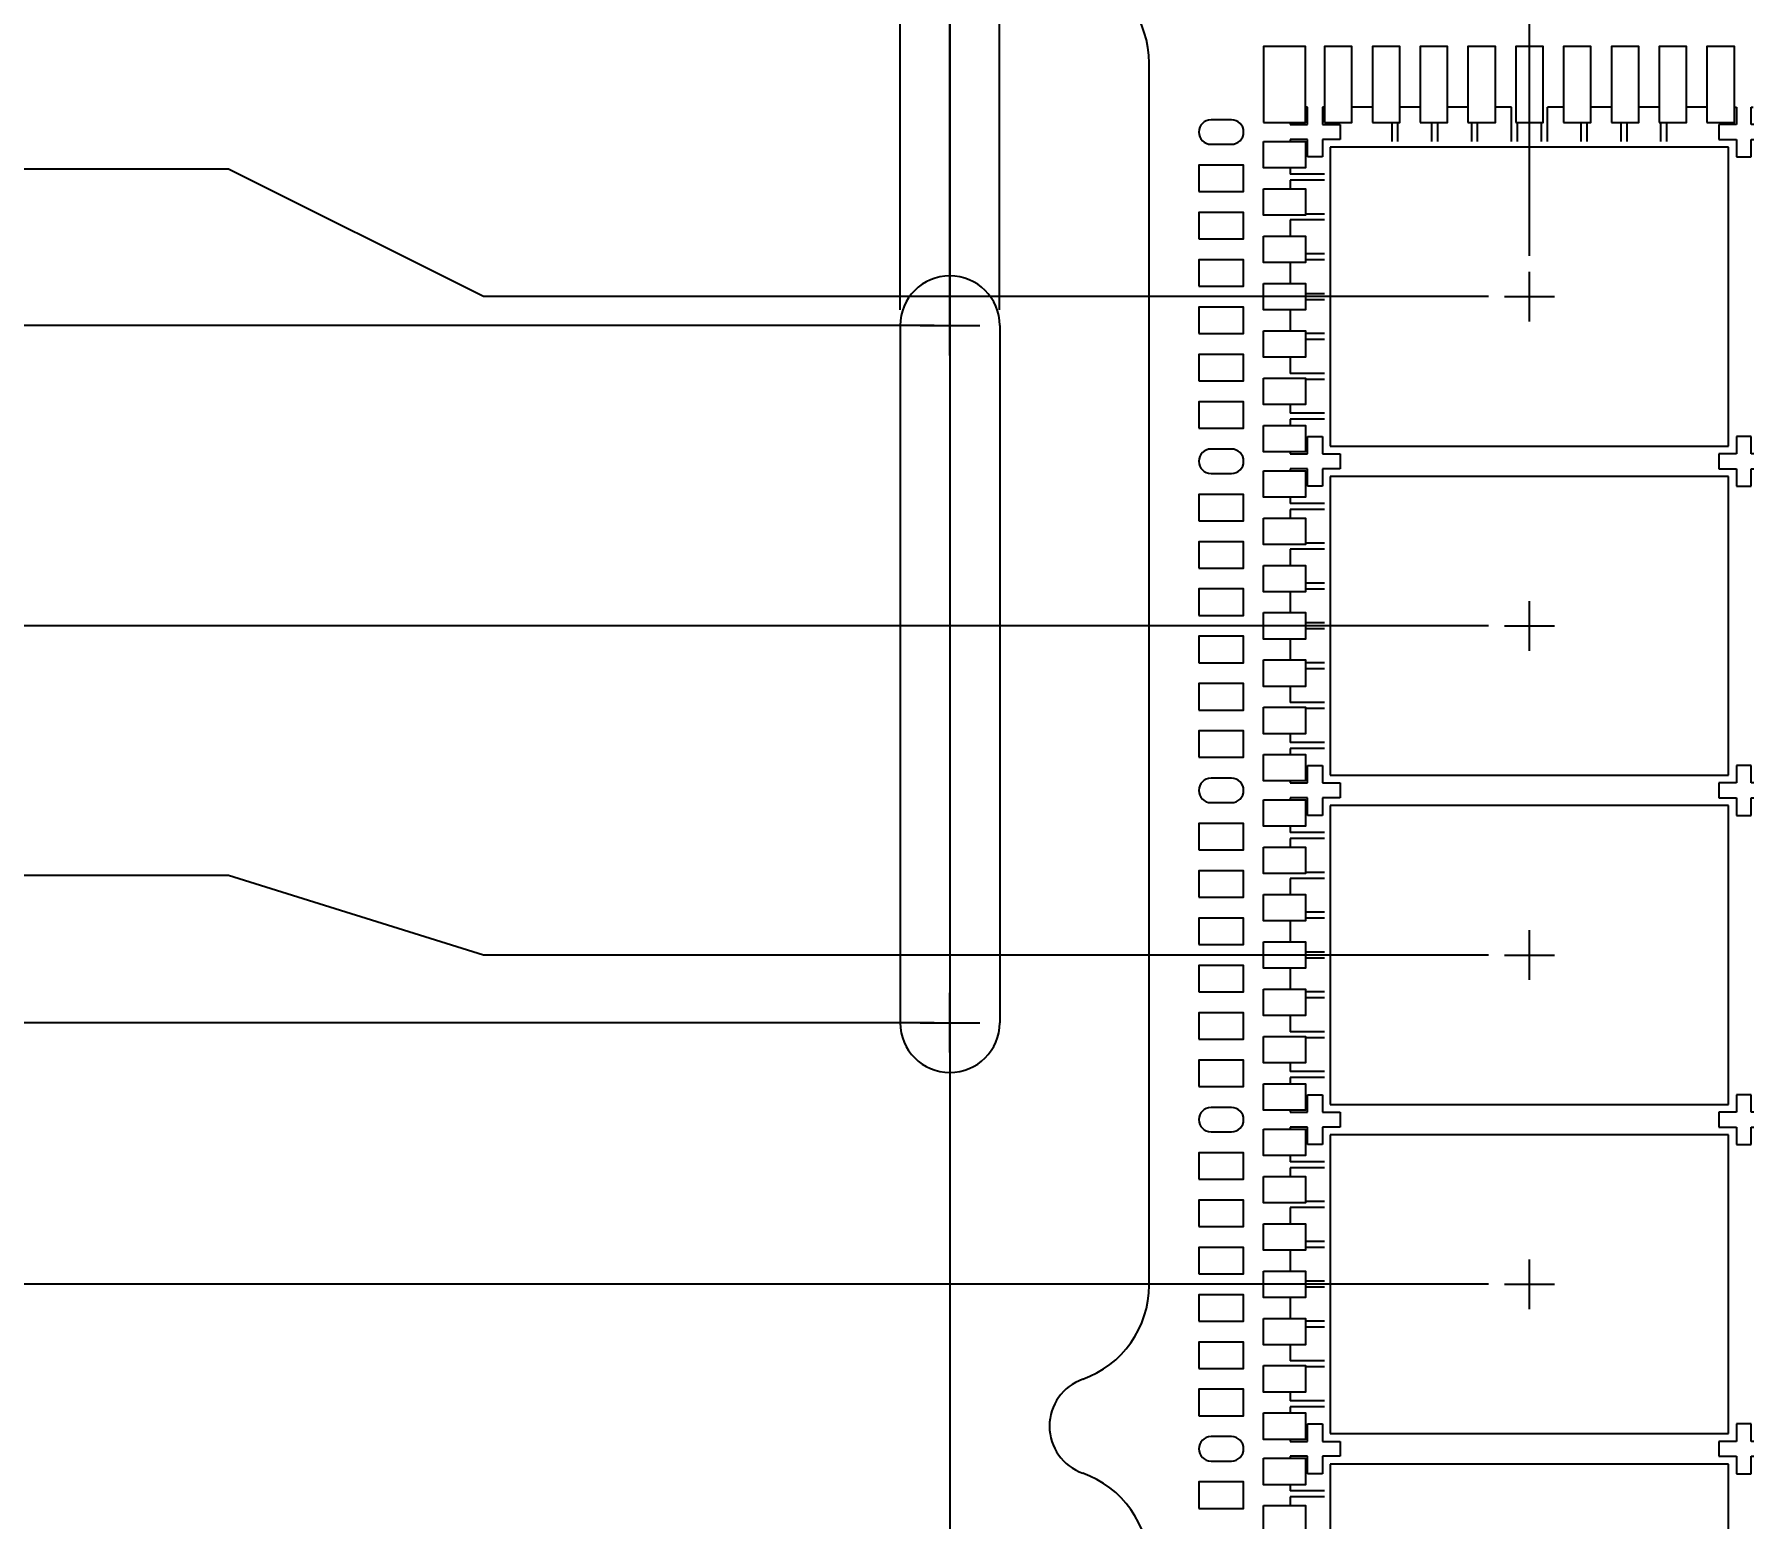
# Model space of a CAD drawing. Header units: millimetres. Extents: x 470.8 to 482.4, y 72.7 to 79.2.
# Drawn here: x 472.38 to 473.453, y 76.897 to 77.828 of the extents above; entities that cross this region are included whole.
import ezdxf

# ---------------------------------------------------------------- set-up
doc = ezdxf.new("R2010")
doc.units = ezdxf.units.MM
doc.header["$LTSCALE"] = 0.5
doc.header["$PDMODE"] = 98
for name, pattern in [('CENTER', [50.8, 31.75, -6.35, 6.35, -6.35]), ('HIDDEN', [0.375, 0.25, -0.125]), ('PHANTOM', [2.5, 1.25, -0.25, 0.25, -0.25, 0.25, -0.25])]:
    doc.linetypes.add(name, pattern=pattern)
for name, color, linetype in [('1D', 4, 'Continuous'), ('BTM', 7, 'HIDDEN'), ('CEN', 2, 'CENTER'), ('DIM', 3, 'Continuous'), ('PKG', 1, 'PHANTOM')]:
    doc.layers.add(name, color=color, linetype=linetype)
doc.styles.add('SIMPLEX', font='simplex.shx')
doc.dimstyles.new('Standard2', dxfattribs={"dimtxt": 0.08, "dimasz": 0.08, "dimexe": 0.01, "dimexo": 0.01, "dimgap": 0.015, "dimtad": 1, "dimdec": 3, "dimlfac": 16, "dimrnd": 0.0005, "dimzin": 1, "dimtxsty": 'SIMPLEX', "dimcen": 0.01, "dimclrd": 256, "dimclre": 256, "dimclrt": 256, "dimazin": 3, "dimtp": 0.03, "dimtm": 0.05, "dimtfac": 0.8, "dimtdec": 3, "dimtmove": 0, "dimatfit": 3, "dimfxl": 0.05, "dimtzin": 4, "dimlwd": -1, "dimlwe": -1})

# ---------------------------------------------------------------- blocks, each defined once
blk = doc.blocks.new('*D52')
at = {"layer": 'Defpoints', "color": 0, "ltscale": 0.1, "transparency": 16777216}
for p in [(472.9859, 78.5594), (472.9234, 77.6456), (472.9859, 77.6456)]:
    blk.add_point(p, dxfattribs=at)
at = {"layer": 'DIM', "ltscale": 0.1, "transparency": 16777216}
for p, q in [((472.9234, 77.6556), (472.9234, 78.5694)), ((472.9859, 77.6556), (472.9859, 78.5694)), ((472.8434, 78.5594), (472.7253, 78.5594)), ((472.9859, 78.5594), (472.9234, 78.5594)), ((473.0659, 78.5594), (473.1459, 78.5594))]:
    blk.add_line(p, q, dxfattribs=at)
for points in [[(472.8434, 78.5727), (472.8434, 78.546), (472.9234, 78.5594)], [(473.0659, 78.5727), (473.0659, 78.546), (472.9859, 78.5594)]]:
    blk.add_solid(points, dxfattribs=at)
at = {"layer": 'DIM', "ltscale": 0.1, "transparency": 16777216, "insert": (472.5579, 78.5594), "char_height": 0.08, "attachment_point": 5, "style": 'SIMPLEX'}
blk.add_mtext('\\A1;1.000', dxfattribs=at)
blk = doc.blocks.new('*D68')
at = {"layer": 'Defpoints', "color": 0, "ltscale": 0.1, "transparency": 16777216}
for p in [(473.1297, 78.774), (473.1297, 78.1488), (474.9328, 76.0113)]:
    blk.add_point(p, dxfattribs=at)
at = {"layer": 'DIM', "ltscale": 0.1, "transparency": 16777216}
blk.add_line((473.1297, 78.1588), (473.1297, 78.774), dxfattribs=at)
at = {"layer": 'DIM', "ltscale": 0.1, "transparency": 16777216, "insert": (473.1297, 78.9871), "char_height": 0.08, "attachment_point": 5, "rotation": 90, "style": 'SIMPLEX'}
blk.add_mtext('\\A1;28.850', dxfattribs=at)
blk = doc.blocks.new('*D69')
at = {"layer": 'Defpoints', "color": 0, "ltscale": 0.1, "transparency": 16777216}
for p in [(472.9547, 78.774), (472.9547, 77.6456), (474.9328, 76.0113)]:
    blk.add_point(p, dxfattribs=at)
at = {"layer": 'DIM', "ltscale": 0.1, "transparency": 16777216}
blk.add_line((472.9547, 77.6556), (472.9547, 78.774), dxfattribs=at)
at = {"layer": 'DIM', "ltscale": 0.1, "transparency": 16777216, "insert": (472.9547, 78.9795), "char_height": 0.08, "attachment_point": 5, "rotation": 90, "style": 'SIMPLEX'}
blk.add_mtext('\\A1;31.650', dxfattribs=at)
blk = doc.blocks.new('*D70')
at = {"layer": 'Defpoints', "color": 0, "ltscale": 0.1, "transparency": 16777216}
for p in [(472.3419, 78.1488), (473.1297, 78.1488), (474.9328, 76.0113)]:
    blk.add_point(p, dxfattribs=at)
at = {"layer": 'DIM', "ltscale": 0.1, "transparency": 16777216}
blk.add_line((473.1197, 78.1488), (472.3419, 78.1488), dxfattribs=at)
at = {"layer": 'DIM', "ltscale": 0.1, "transparency": 16777216, "insert": (472.1288, 78.1488), "char_height": 0.08, "attachment_point": 5, "style": 'SIMPLEX'}
blk.add_mtext('\\A1;34.200', dxfattribs=at)
blk = doc.blocks.new('*D71')
at = {"layer": 'Defpoints', "color": 0, "ltscale": 0.1, "transparency": 16777216}
for p in [(472.3419, 77.2082), (472.9547, 77.2082), (474.9328, 76.0113)]:
    blk.add_point(p, dxfattribs=at)
at = {"layer": 'DIM', "ltscale": 0.1, "transparency": 16777216}
blk.add_line((472.9447, 77.2082), (472.3419, 77.2082), dxfattribs=at)
at = {"layer": 'DIM', "ltscale": 0.1, "transparency": 16777216, "insert": (472.144, 77.2082), "char_height": 0.08, "attachment_point": 5, "style": 'SIMPLEX'}
blk.add_mtext('\\A1;19.150', dxfattribs=at)
blk = doc.blocks.new('*D72')
at = {"layer": 'Defpoints', "color": 0, "ltscale": 0.1, "transparency": 16777216}
for p in [(472.3419, 77.6456), (472.9547, 77.6456), (474.9328, 76.0113)]:
    blk.add_point(p, dxfattribs=at)
at = {"layer": 'DIM', "ltscale": 0.1, "transparency": 16777216}
blk.add_line((472.9447, 77.6456), (472.3419, 77.6456), dxfattribs=at)
at = {"layer": 'DIM', "ltscale": 0.1, "transparency": 16777216, "insert": (472.1364, 77.6456), "char_height": 0.08, "attachment_point": 5, "style": 'SIMPLEX'}
blk.add_mtext('\\A1;26.150', dxfattribs=at)
blk = doc.blocks.new('*D174')
at = {"layer": 'Defpoints', "color": 0, "ltscale": 0.1, "transparency": 16777216}
for p in [(472.3419, 77.0441), (473.3028, 77.0441), (474.9328, 76.0113)]:
    blk.add_point(p, dxfattribs=at)
at = {"layer": 'DIM', "ltscale": 0.1, "transparency": 16777216}
blk.add_line((473.2928, 77.0441), (472.3419, 77.0441), dxfattribs=at)
at = {"layer": 'DIM', "ltscale": 0.1, "transparency": 16777216, "insert": (472.1364, 77.0441), "char_height": 0.08, "attachment_point": 5, "style": 'SIMPLEX'}
blk.add_mtext('\\A1;16.525', dxfattribs=at)
blk = doc.blocks.new('*D175')
at = {"layer": 'Defpoints', "color": 0, "ltscale": 0.1, "transparency": 16777216}
for p in [(472.3419, 77.3006), (473.3028, 77.2506), (474.9328, 76.0113)]:
    blk.add_point(p, dxfattribs=at)
at = {"layer": 'DIM', "ltscale": 0.1, "transparency": 16777216}
for p, q in [((472.5019, 77.3006), (472.3419, 77.3006)), ((472.6619, 77.2506), (472.5019, 77.3006)), ((473.2928, 77.2506), (472.6619, 77.2506))]:
    blk.add_line(p, q, dxfattribs=at)
at = {"layer": 'DIM', "ltscale": 0.1, "transparency": 16777216, "insert": (472.1364, 77.3006), "char_height": 0.08, "attachment_point": 5, "style": 'SIMPLEX'}
blk.add_mtext('\\A1;19.830', dxfattribs=at)
blk = doc.blocks.new('*D176')
at = {"layer": 'Defpoints', "color": 0, "ltscale": 0.1, "transparency": 16777216}
for p in [(472.3419, 77.4572), (473.3028, 77.4572), (474.9328, 76.0113)]:
    blk.add_point(p, dxfattribs=at)
at = {"layer": 'DIM', "ltscale": 0.1, "transparency": 16777216}
blk.add_line((473.2928, 77.4572), (472.3419, 77.4572), dxfattribs=at)
at = {"layer": 'DIM', "ltscale": 0.1, "transparency": 16777216, "insert": (472.1364, 77.4572), "char_height": 0.08, "attachment_point": 5, "style": 'SIMPLEX'}
blk.add_mtext('\\A1;23.135', dxfattribs=at)
blk = doc.blocks.new('*D177')
at = {"layer": 'Defpoints', "color": 0, "ltscale": 0.1, "transparency": 16777216}
for p in [(472.3419, 77.7438), (473.3028, 77.6638), (474.9328, 76.0113)]:
    blk.add_point(p, dxfattribs=at)
at = {"layer": 'DIM', "ltscale": 0.1, "transparency": 16777216}
for p, q in [((472.5019, 77.7438), (472.3419, 77.7438)), ((472.6619, 77.6638), (472.5019, 77.7438)), ((473.2928, 77.6638), (472.6619, 77.6638))]:
    blk.add_line(p, q, dxfattribs=at)
at = {"layer": 'DIM', "ltscale": 0.1, "transparency": 16777216, "insert": (472.1288, 77.7438), "char_height": 0.08, "attachment_point": 5, "style": 'SIMPLEX'}
blk.add_mtext('\\A1;26.440', dxfattribs=at)
blk = doc.blocks.new('*D207')
at = {"layer": 'Defpoints', "color": 0, "ltscale": 0.1, "transparency": 16777216}
for p in [(473.3184, 78.774), (473.3184, 77.6794), (474.9328, 76.0113)]:
    blk.add_point(p, dxfattribs=at)
at = {"layer": 'DIM', "ltscale": 0.1, "transparency": 16777216}
blk.add_line((473.3184, 77.6894), (473.3184, 78.774), dxfattribs=at)
at = {"layer": 'DIM', "ltscale": 0.1, "transparency": 16777216, "insert": (473.3184, 78.9871), "char_height": 0.08, "attachment_point": 5, "rotation": 90, "style": 'SIMPLEX'}
blk.add_mtext('\\A1;25.830', dxfattribs=at)
blk = doc.blocks.new('*U208')
at = {"layer": 'CEN', "ltscale": 0.002}
for p, q in [((0, -0.015625), (0, 0.015625)), ((-0.015625, 0), (0.015625, 0))]:
    blk.add_line(p, q, dxfattribs=at)
at = {"layer": 'PKG', "color": 1, "ltscale": 0.5}
blk.add_lwpolyline([(-0.125, 0.09375), (-0.125, -0.09375), (0.125, -0.09375), (0.125, 0.09375)], close=True, dxfattribs=at)
blk = doc.blocks.new('*U209')
at = {"layer": 'DIM', "color": 0, "linetype": 'ByBlock', "lineweight": -2}
for p in [(0, 3.305), (0, 3.0984), (0, 2.8919), (0, 2.6853), (0, 2.4787)]:
    blk.add_blockref('*U208', p, dxfattribs=at)

msp = doc.modelspace()

# ---------------------------------------------------------------- linework, layer by layer
for p, q in [((472.923419, 77.64563), (472.923419, 77.208157)), ((472.985919, 77.64563), (472.985919, 77.208157))]:
    msp.add_line(p, q)
at = {"ltscale": 0.02}
for points in [[(473.151544, 77.772987), (473.177951, 77.772987), (473.177951, 77.820643), (473.151544, 77.820643)], [(473.189826, 77.772987), (473.207013, 77.772987), (473.207013, 77.820643), (473.189826, 77.820643)], [(473.219826, 77.772987), (473.237013, 77.772987), (473.237013, 77.820643), (473.219826, 77.820643)], [(473.249826, 77.772987), (473.267013, 77.772987), (473.267013, 77.820643), (473.249826, 77.820643)], [(473.279826, 77.772987), (473.297013, 77.772987), (473.297013, 77.820643), (473.279826, 77.820643)], [(473.309826, 77.772987), (473.327013, 77.772987), (473.327013, 77.820643), (473.309826, 77.820643)], [(473.339826, 77.772987), (473.357013, 77.772987), (473.357013, 77.820643), (473.339826, 77.820643)], [(473.369826, 77.772987), (473.387013, 77.772987), (473.387013, 77.820643), (473.369826, 77.820643)], [(473.399826, 77.772987), (473.417013, 77.772987), (473.417013, 77.820643), (473.399826, 77.820643)], [(473.429826, 77.772987), (473.447013, 77.772987), (473.447013, 77.820643), (473.429826, 77.820643)], [(473.151544, 77.761112), (473.177951, 77.761112), (473.177951, 77.744549), (473.151544, 77.744549)], [(473.110919, 77.729706), (473.139044, 77.729706), (473.139044, 77.746268), (473.110919, 77.746268)], [(473.151544, 77.731424), (473.177951, 77.731424), (473.177951, 77.714862), (473.151544, 77.714862)], [(473.110919, 77.700018), (473.139044, 77.700018), (473.139044, 77.716581), (473.110919, 77.716581)], [(473.151544, 77.701737), (473.177951, 77.701737), (473.177951, 77.685174), (473.151544, 77.685174)], [(473.110919, 77.670331), (473.139044, 77.670331), (473.139044, 77.686893), (473.110919, 77.686893)], [(473.151544, 77.672049), (473.177951, 77.672049), (473.177951, 77.655487), (473.151544, 77.655487)], [(473.110919, 77.640643), (473.139044, 77.640643), (473.139044, 77.657206), (473.110919, 77.657206)], [(473.151544, 77.642362), (473.177951, 77.642362), (473.177951, 77.625799), (473.151544, 77.625799)], [(473.110919, 77.610956), (473.139044, 77.610956), (473.139044, 77.627518), (473.110919, 77.627518)], [(473.151544, 77.612674), (473.177951, 77.612674), (473.177951, 77.596112), (473.151544, 77.596112)], [(473.110919, 77.581268), (473.139044, 77.581268), (473.139044, 77.597831), (473.110919, 77.597831)], [(473.151544, 77.582987), (473.177951, 77.582987), (473.177951, 77.566424), (473.151544, 77.566424)], [(473.151544, 77.554549), (473.177951, 77.554549), (473.177951, 77.537987), (473.151544, 77.537987)], [(473.110919, 77.523143), (473.139044, 77.523143), (473.139044, 77.539706), (473.110919, 77.539706)], [(473.151544, 77.524862), (473.177951, 77.524862), (473.177951, 77.508299), (473.151544, 77.508299)], [(473.110919, 77.493456), (473.139044, 77.493456), (473.139044, 77.510018), (473.110919, 77.510018)], [(473.151544, 77.495174), (473.177951, 77.495174), (473.177951, 77.478612), (473.151544, 77.478612)], [(473.110919, 77.463768), (473.139044, 77.463768), (473.139044, 77.480331), (473.110919, 77.480331)], [(473.151544, 77.465487), (473.177951, 77.465487), (473.177951, 77.448924), (473.151544, 77.448924)], [(473.110919, 77.434081), (473.139044, 77.434081), (473.139044, 77.450643), (473.110919, 77.450643)], [(473.151544, 77.435799), (473.177951, 77.435799), (473.177951, 77.419237), (473.151544, 77.419237)], [(473.110919, 77.404393), (473.139044, 77.404393), (473.139044, 77.420956), (473.110919, 77.420956)], [(473.151544, 77.406112), (473.177951, 77.406112), (473.177951, 77.389549), (473.151544, 77.389549)], [(473.110919, 77.374706), (473.139044, 77.374706), (473.139044, 77.391268), (473.110919, 77.391268)], [(473.151544, 77.376424), (473.177951, 77.376424), (473.177951, 77.359862), (473.151544, 77.359862)], [(473.151544, 77.347987), (473.177951, 77.347987), (473.177951, 77.331424), (473.151544, 77.331424)], [(473.110919, 77.316581), (473.139044, 77.316581), (473.139044, 77.333143), (473.110919, 77.333143)], [(473.151544, 77.318299), (473.177951, 77.318299), (473.177951, 77.301737), (473.151544, 77.301737)], [(473.110919, 77.286893), (473.139044, 77.286893), (473.139044, 77.303456), (473.110919, 77.303456)], [(473.151544, 77.288612), (473.177951, 77.288612), (473.177951, 77.272049), (473.151544, 77.272049)], [(473.110919, 77.257206), (473.139044, 77.257206), (473.139044, 77.273768), (473.110919, 77.273768)], [(473.151544, 77.258924), (473.177951, 77.258924), (473.177951, 77.242362), (473.151544, 77.242362)], [(473.110919, 77.227518), (473.139044, 77.227518), (473.139044, 77.244081), (473.110919, 77.244081)], [(473.151544, 77.229237), (473.177951, 77.229237), (473.177951, 77.212674), (473.151544, 77.212674)], [(473.110919, 77.197831), (473.139044, 77.197831), (473.139044, 77.214393), (473.110919, 77.214393)], [(473.151544, 77.199549), (473.177951, 77.199549), (473.177951, 77.182987), (473.151544, 77.182987)], [(473.110919, 77.168143), (473.139044, 77.168143), (473.139044, 77.184706), (473.110919, 77.184706)], [(473.151544, 77.169862), (473.177951, 77.169862), (473.177951, 77.153299), (473.151544, 77.153299)], [(473.151544, 77.141424), (473.177951, 77.141424), (473.177951, 77.124862), (473.151544, 77.124862)], [(473.110919, 77.110018), (473.139044, 77.110018), (473.139044, 77.126581), (473.110919, 77.126581)], [(473.151544, 77.111737), (473.177951, 77.111737), (473.177951, 77.095174), (473.151544, 77.095174)], [(473.110919, 77.080331), (473.139044, 77.080331), (473.139044, 77.096893), (473.110919, 77.096893)], [(473.151544, 77.082049), (473.177951, 77.082049), (473.177951, 77.065487), (473.151544, 77.065487)], [(473.110919, 77.050643), (473.139044, 77.050643), (473.139044, 77.067206), (473.110919, 77.067206)], [(473.151544, 77.052362), (473.177951, 77.052362), (473.177951, 77.035799), (473.151544, 77.035799)], [(473.110919, 77.020956), (473.139044, 77.020956), (473.139044, 77.037518), (473.110919, 77.037518)], [(473.151544, 77.022674), (473.177951, 77.022674), (473.177951, 77.006112), (473.151544, 77.006112)], [(473.110919, 76.991268), (473.139044, 76.991268), (473.139044, 77.007831), (473.110919, 77.007831)], [(473.151544, 76.992987), (473.177951, 76.992987), (473.177951, 76.976424), (473.151544, 76.976424)], [(473.110919, 76.961581), (473.139044, 76.961581), (473.139044, 76.978143), (473.110919, 76.978143)], [(473.151544, 76.963299), (473.177951, 76.963299), (473.177951, 76.946737), (473.151544, 76.946737)], [(473.151544, 76.934862), (473.177951, 76.934862), (473.177951, 76.918299), (473.151544, 76.918299)], [(473.110919, 76.903456), (473.139044, 76.903456), (473.139044, 76.920018), (473.110919, 76.920018)], [(473.151544, 76.905174), (473.177951, 76.905174), (473.177951, 76.888612), (473.151544, 76.888612)]]:
    msp.add_lwpolyline(points, close=True, dxfattribs=at)
for points in [[(473.118576, 77.759393), (473.131388, 77.759393, 0.41421356), (473.139044, 77.767049), (473.139044, 77.767049, 0.41421356), (473.131388, 77.774706), (473.118576, 77.774706, 0.41421356), (473.110919, 77.767049), (473.110919, 77.767049, 0.41421356)], [(473.118576, 77.552831), (473.131388, 77.552831, 0.41421356), (473.139044, 77.560487), (473.139044, 77.560487, 0.41421356), (473.131388, 77.568143), (473.118576, 77.568143, 0.41421356), (473.110919, 77.560487), (473.110919, 77.560487, 0.41421356)], [(473.118576, 77.346268), (473.131388, 77.346268, 0.41421356), (473.139044, 77.353924), (473.139044, 77.353924, 0.41421356), (473.131388, 77.361581), (473.118576, 77.361581, 0.41421356), (473.110919, 77.353924), (473.110919, 77.353924, 0.41421356)], [(473.118576, 77.139706), (473.131388, 77.139706, 0.41421356), (473.139044, 77.147362), (473.139044, 77.147362, 0.41421356), (473.131388, 77.155018), (473.118576, 77.155018, 0.41421356), (473.110919, 77.147362), (473.110919, 77.147362, 0.41421356)], [(473.118576, 76.933143), (473.131388, 76.933143, 0.41421356), (473.139044, 76.940799), (473.139044, 76.940799, 0.41421356), (473.131388, 76.948456), (473.118576, 76.948456, 0.41421356), (473.110919, 76.940799), (473.110919, 76.940799, 0.41421356)]]:
    msp.add_lwpolyline(points, format="xyb", close=True, dxfattribs=at)
for centre, start, end in [((472.954669, 77.64563), 0, 180), ((472.954669, 77.208157), 180, 0)]:
    msp.add_arc(centre, 0.03125, start, end)
at = {"layer": '1D'}
for p, q in [((472.954669, 77.936621), (472.954669, 74.147023)), ((473.079669, 77.043407), (473.079669, 77.81038)), ((472.954669, 77.62688), (472.954669, 77.66438)), ((472.935919, 77.64563), (472.973419, 77.64563)), ((472.954669, 77.189407), (472.954669, 77.226907)), ((472.935919, 77.208157), (472.973419, 77.208157))]:
    msp.add_line(p, q, dxfattribs=at)
for centre, radius, start, end in [((473.017169, 77.81038), 0.0625, 0, 70.528779), ((473.017169, 77.043407), 0.0625, 289.471221, 0), ((473.048419, 76.955018), 0.03125, 109.471221, 250.528779), ((473.017169, 76.86663), 0.0625, 0, 70.528779)]:
    msp.add_arc(centre, radius, start, end, dxfattribs=at)
at = {"layer": 'BTM', "ltscale": 0.02}
for p, q in [((473.219826, 77.782674), (473.207013, 77.782674)), ((473.249826, 77.782674), (473.237013, 77.782674)), ((473.279826, 77.782674), (473.267013, 77.782674)), ((473.307152, 77.782674), (473.297013, 77.782674)), ((473.307152, 77.761112), (473.307152, 77.782674)), ((473.329687, 77.761112), (473.329687, 77.782674)), ((473.339826, 77.782674), (473.329687, 77.782674)), ((473.369826, 77.782674), (473.357013, 77.782674)), ((473.399826, 77.782674), (473.387013, 77.782674)), ((473.429826, 77.782674), (473.417013, 77.782674)), ((473.232152, 77.761112), (473.232152, 77.772987)), ((473.235902, 77.761112), (473.235902, 77.772987)), ((473.257152, 77.761112), (473.257152, 77.772987)), ((473.260902, 77.761112), (473.260902, 77.772987)), ((473.282152, 77.761112), (473.282152, 77.772987)), ((473.285902, 77.761112), (473.285902, 77.772987)), ((473.310902, 77.761112), (473.310902, 77.772987)), ((473.325937, 77.761112), (473.325937, 77.772987)), ((473.350902, 77.761112), (473.350902, 77.772987)), ((473.354652, 77.761112), (473.354652, 77.772987)), ((473.375902, 77.761112), (473.375902, 77.772987)), ((473.379652, 77.761112), (473.379652, 77.772987)), ((473.400902, 77.761112), (473.400902, 77.772987)), ((473.404652, 77.761112), (473.404652, 77.772987)), ((473.168263, 77.744549), (473.168263, 77.740625)), ((473.189826, 77.740625), (473.168263, 77.740625)), ((473.189826, 77.736875), (473.168263, 77.736875)), ((473.168263, 77.736875), (473.168263, 77.731424)), ((473.189826, 77.711875), (473.168263, 77.711875)), ((473.168263, 77.711875), (473.168263, 77.701737)), ((473.189826, 77.715625), (473.177951, 77.715625)), ((473.168263, 77.685174), (473.168263, 77.672049)), ((473.189826, 77.690625), (473.177951, 77.690625)), ((473.189826, 77.686875), (473.177951, 77.686875)), ((473.189826, 77.665625), (473.177951, 77.665625)), ((473.168263, 77.655487), (473.168263, 77.642362)), ((473.189826, 77.661875), (473.177951, 77.661875)), ((473.189826, 77.640625), (473.177951, 77.640625)), ((473.189826, 77.636875), (473.177951, 77.636875)), ((473.168263, 77.625799), (473.168263, 77.615625)), ((473.189826, 77.615625), (473.168263, 77.615625)), ((473.189826, 77.611875), (473.177951, 77.611875)), ((473.168263, 77.596112), (473.168263, 77.590625)), ((473.189826, 77.590625), (473.168263, 77.590625)), ((473.189826, 77.586875), (473.168263, 77.586875)), ((473.168263, 77.586875), (473.168263, 77.582987)), ((473.168263, 77.537987), (473.168263, 77.534063)), ((473.189826, 77.534063), (473.168263, 77.534063)), ((473.189826, 77.530313), (473.168263, 77.530313)), ((473.168263, 77.530313), (473.168263, 77.524862)), ((473.189826, 77.505313), (473.168263, 77.505313)), ((473.168263, 77.505313), (473.168263, 77.495174)), ((473.189826, 77.509063), (473.177951, 77.509063)), ((473.189826, 77.484063), (473.177951, 77.484063)), ((473.168263, 77.478612), (473.168263, 77.465487)), ((473.189826, 77.480313), (473.177951, 77.480313)), ((473.189826, 77.459063), (473.177951, 77.459063)), ((473.189826, 77.455313), (473.177951, 77.455313)), ((473.168263, 77.448924), (473.168263, 77.435799)), ((473.189826, 77.434063), (473.177951, 77.434063)), ((473.189826, 77.430313), (473.177951, 77.430313)), ((473.168263, 77.419237), (473.168263, 77.409063)), ((473.189826, 77.409063), (473.168263, 77.409063)), ((473.189826, 77.405313), (473.177951, 77.405313)), ((473.168263, 77.389549), (473.168263, 77.384063)), ((473.189826, 77.384063), (473.168263, 77.384063)), ((473.189826, 77.380313), (473.168263, 77.380313)), ((473.168263, 77.380313), (473.168263, 77.376424)), ((473.168263, 77.331424), (473.168263, 77.3275)), ((473.189826, 77.3275), (473.168263, 77.3275)), ((473.189826, 77.32375), (473.168263, 77.32375)), ((473.168263, 77.32375), (473.168263, 77.318299)), ((473.189826, 77.29875), (473.168263, 77.29875)), ((473.168263, 77.29875), (473.168263, 77.288612)), ((473.189826, 77.3025), (473.177951, 77.3025)), ((473.189826, 77.2775), (473.177951, 77.2775)), ((473.168263, 77.272049), (473.168263, 77.258924)), ((473.189826, 77.27375), (473.177951, 77.27375)), ((473.189826, 77.2525), (473.177951, 77.2525)), ((473.189826, 77.24875), (473.177951, 77.24875)), ((473.168263, 77.242362), (473.168263, 77.229237)), ((473.189826, 77.2275), (473.177951, 77.2275)), ((473.189826, 77.22375), (473.177951, 77.22375)), ((473.168263, 77.212674), (473.168263, 77.2025)), ((473.189826, 77.2025), (473.168263, 77.2025)), ((473.189826, 77.19875), (473.177951, 77.19875)), ((473.168263, 77.182987), (473.168263, 77.1775)), ((473.189826, 77.1775), (473.168263, 77.1775)), ((473.189826, 77.17375), (473.168263, 77.17375)), ((473.168263, 77.17375), (473.168263, 77.169862)), ((473.168263, 77.124862), (473.168263, 77.120938)), ((473.189826, 77.120938), (473.168263, 77.120938)), ((473.189826, 77.117188), (473.168263, 77.117188)), ((473.168263, 77.117188), (473.168263, 77.111737)), ((473.189826, 77.095938), (473.177951, 77.095938)), ((473.189826, 77.092188), (473.168263, 77.092188)), ((473.168263, 77.092188), (473.168263, 77.082049)), ((473.168263, 77.065487), (473.168263, 77.052362)), ((473.189826, 77.070938), (473.177951, 77.070938)), ((473.189826, 77.067188), (473.177951, 77.067188)), ((473.189826, 77.045938), (473.177951, 77.045938)), ((473.189826, 77.042188), (473.177951, 77.042188)), ((473.168263, 77.035799), (473.168263, 77.022674)), ((473.189826, 77.020938), (473.177951, 77.020938)), ((473.189826, 77.017188), (473.177951, 77.017188)), ((473.168263, 77.006112), (473.168263, 76.995938)), ((473.189826, 76.995938), (473.168263, 76.995938)), ((473.189826, 76.992188), (473.177951, 76.992188)), ((473.168263, 76.976424), (473.168263, 76.970938)), ((473.189826, 76.970938), (473.168263, 76.970938)), ((473.189826, 76.967188), (473.168263, 76.967188)), ((473.168263, 76.967188), (473.168263, 76.963299)), ((473.168263, 76.918299), (473.168263, 76.914375)), ((473.189826, 76.914375), (473.168263, 76.914375)), ((473.189826, 76.910625), (473.168263, 76.910625)), ((473.168263, 76.910625), (473.168263, 76.905174))]:
    msp.add_line(p, q, dxfattribs=at)
for points in [[(473.189826, 77.782674), (473.188576, 77.782674), (473.188576, 77.771737), (473.199513, 77.771737), (473.199513, 77.762362), (473.188576, 77.762362), (473.188576, 77.751424), (473.179201, 77.751424), (473.179201, 77.762362), (473.168263, 77.762362), (473.168263, 77.761112)], [(473.168263, 77.772987), (473.168263, 77.771737), (473.179201, 77.771737), (473.179201, 77.782674), (473.177951, 77.782674)], [(473.447013, 77.782674), (473.448263, 77.782674), (473.448263, 77.771737), (473.437326, 77.771737), (473.437326, 77.762362), (473.448263, 77.762362), (473.448263, 77.751424), (473.457638, 77.751424), (473.457638, 77.762362), (473.468576, 77.762362), (473.468576, 77.771737), (473.457638, 77.771737), (473.457638, 77.782674), (473.458888, 77.782674)], [(473.168263, 77.566424), (473.168263, 77.565174), (473.179201, 77.565174), (473.179201, 77.576112), (473.188576, 77.576112), (473.188576, 77.565174), (473.199513, 77.565174), (473.199513, 77.555799), (473.188576, 77.555799), (473.188576, 77.544862), (473.179201, 77.544862), (473.179201, 77.555799), (473.168263, 77.555799), (473.168263, 77.554549)], [(473.168263, 77.359862), (473.168263, 77.358612), (473.179201, 77.358612), (473.179201, 77.369549), (473.188576, 77.369549), (473.188576, 77.358612), (473.199513, 77.358612), (473.199513, 77.349237), (473.188576, 77.349237), (473.188576, 77.338299), (473.179201, 77.338299), (473.179201, 77.349237), (473.168263, 77.349237), (473.168263, 77.347987)], [(473.168263, 77.153299), (473.168263, 77.152049), (473.179201, 77.152049), (473.179201, 77.162987), (473.188576, 77.162987), (473.188576, 77.152049), (473.199513, 77.152049), (473.199513, 77.142674), (473.188576, 77.142674), (473.188576, 77.131737), (473.179201, 77.131737), (473.179201, 77.142674), (473.168263, 77.142674), (473.168263, 77.141424)], [(473.168263, 76.946737), (473.168263, 76.945487), (473.179201, 76.945487), (473.179201, 76.956424), (473.188576, 76.956424), (473.188576, 76.945487), (473.199513, 76.945487), (473.199513, 76.936112), (473.188576, 76.936112), (473.188576, 76.925174), (473.179201, 76.925174), (473.179201, 76.936112), (473.168263, 76.936112), (473.168263, 76.934862)]]:
    msp.add_lwpolyline(points, dxfattribs=at)
for points in [[(473.457638, 77.576112), (473.448263, 77.576112), (473.448263, 77.565174), (473.437326, 77.565174), (473.437326, 77.555799), (473.448263, 77.555799), (473.448263, 77.544862), (473.457638, 77.544862), (473.457638, 77.555799), (473.468576, 77.555799), (473.468576, 77.565174), (473.457638, 77.565174)], [(473.457638, 77.369549), (473.448263, 77.369549), (473.448263, 77.358612), (473.437326, 77.358612), (473.437326, 77.349237), (473.448263, 77.349237), (473.448263, 77.338299), (473.457638, 77.338299), (473.457638, 77.349237), (473.468576, 77.349237), (473.468576, 77.358612), (473.457638, 77.358612)], [(473.457638, 77.162987), (473.448263, 77.162987), (473.448263, 77.152049), (473.437326, 77.152049), (473.437326, 77.142674), (473.448263, 77.142674), (473.448263, 77.131737), (473.457638, 77.131737), (473.457638, 77.142674), (473.468576, 77.142674), (473.468576, 77.152049), (473.457638, 77.152049)], [(473.457638, 76.956424), (473.448263, 76.956424), (473.448263, 76.945487), (473.437326, 76.945487), (473.437326, 76.936112), (473.448263, 76.936112), (473.448263, 76.925174), (473.457638, 76.925174), (473.457638, 76.936112), (473.468576, 76.936112), (473.468576, 76.945487), (473.457638, 76.945487)]]:
    msp.add_lwpolyline(points, close=True, dxfattribs=at)

# ---------------------------------------------------------------- block references
at = {"layer": 'DIM'}
msp.add_blockref('*U209', (473.318419, 74.358768), dxfattribs=at)

# ---------------------------------------------------------------- dimensions: what is measured, and where the dimension line sits
at = {"layer": 'DIM', "color": 0, "ltscale": 0.1}
for feature_location, offset, dtype, picture, middle in [((472.954669, 77.64563), (0, 1.128365), 1, '*D69', (472.954669, 78.979471)), ((473.129669, 78.148768), (0, 0.625226), 1, '*D68', (473.129669, 78.98709)), ((473.129669, 78.148768), (-0.78779, 0), 0, '*D70', (472.128784, 78.148768)), ((472.954669, 77.64563), (-0.61279, 0), 0, '*D72', (472.136403, 77.64563)), ((472.954669, 77.208157), (-0.61279, 0), 0, '*D71', (472.144022, 77.208157))]:
    dim = msp.add_ordinate_dim(feature_location=feature_location, offset=offset, dtype=dtype, origin=(474.932794, 76.011268), dimstyle='Standard2', dxfattribs=at)
    dim.commit()
    dim.dimension.update_dxf_attribs({"geometry": picture, "text_midpoint": middle})
at = {"layer": 'DIM', "ltscale": 0.1}
for feature_location, offset, dtype, picture, middle in [((473.318419, 77.679393), (0, 1.094601), 1, '*D207', (473.318419, 78.98709)), ((473.302794, 77.663768), (-0.960915, 0.08), 0, '*D177', (472.128784, 77.743768)), ((473.302794, 77.457206), (-0.960915, 0), 0, '*D176', (472.136403, 77.457206)), ((473.302794, 77.250643), (-0.960915, 0.05), 0, '*D175', (472.136403, 77.300643)), ((473.302794, 77.044081), (-0.960915, 0), 0, '*D174', (472.136403, 77.044081))]:
    dim = msp.add_ordinate_dim(feature_location=feature_location, offset=offset, dtype=dtype, origin=(474.932794, 76.011268), dimstyle='Standard2', dxfattribs=at)
    dim.commit()
    dim.dimension.update_dxf_attribs({"geometry": picture, "text_midpoint": middle})
at = {"layer": 'DIM', "color": 0, "ltscale": 0.1}
dim = msp.add_linear_dim(base=(472.985919, 78.559375), p1=(472.923419, 77.64563), p2=(472.985919, 77.64563), dimstyle='Standard2', dxfattribs=at)
dim.commit()
dim.dimension.update_dxf_attribs({"geometry": '*D52', "text_midpoint": (472.557943, 78.559375), "dimtype": 160})

doc.saveas('drawing.dxf')
